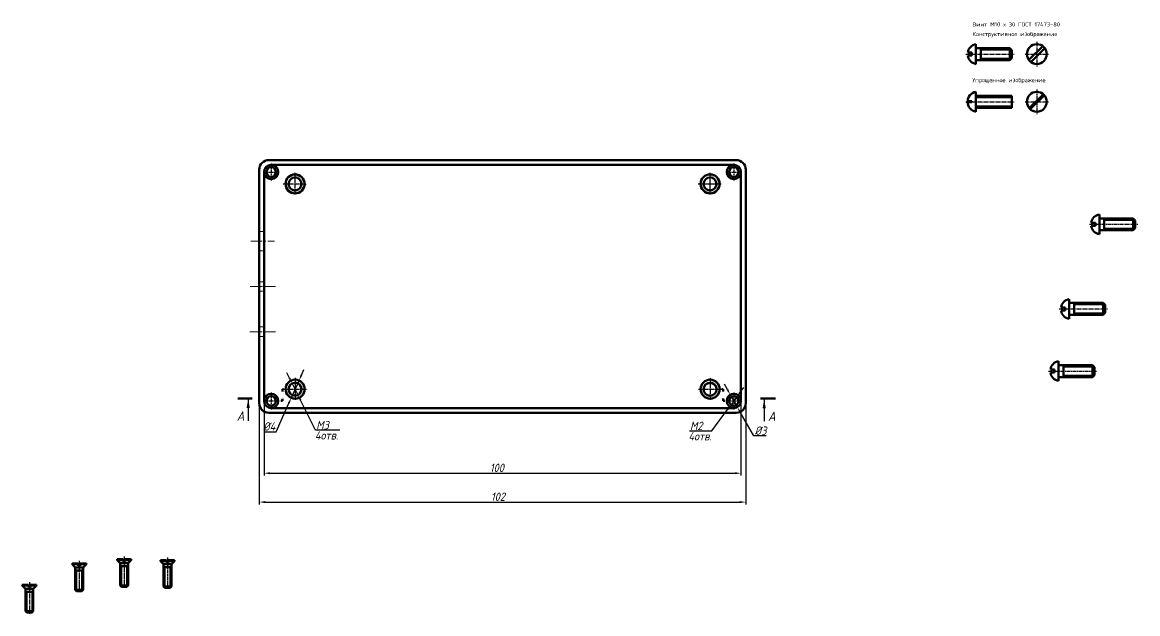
# Model space of a CAD drawing. Header units: millimetres. Extents: x 0 to 8800, y -367 to 2333.
# Drawn here: x 3416 to 4351, y 598 to 1094 of the extents above; entities that cross this region are included whole.
import ezdxf
from ezdxf import colors
from ezdxf.entities.mleader import LeaderData, LeaderLine
from ezdxf.math import Vec2, Vec3

# ---------------------------------------------------------------- set-up
doc = ezdxf.new("R2010")
doc.units = ezdxf.units.MM
doc.header["$LTSCALE"] = 0.5
doc.linetypes.add('CENTER2', pattern=[28.575, 19.05, -3.175, 3.175, -3.175])
doc.linetypes.add('осевая2', pattern=[28.575, 19.05, -3.175, 3.175, -3.175])
doc.layers.get('0').update_dxf_attribs({"lineweight": 60})
doc.layers.get('Defpoints').update_dxf_attribs({"color": 5})
doc.layers.add('3-размеры', color=6, linetype='Continuous')
doc.layers.add('штр', color=20, linetype='Continuous', lineweight=20)
doc.styles.get("Standard").update_dxf_attribs({"font": 'isocpeui.ttf', "width": 0.9})
doc.styles.add('стиль1', font='romans.shx', dxfattribs={"width": 0.75, "oblique": 15, "height": 3.5})
doc.dimstyles.new('Standart', dxfattribs={"dimtxt": 5, "dimasz": 5, "dimexe": 2, "dimexo": 0, "dimgap": 1, "dimtad": 1, "dimtoh": 1, "dimdec": 0, "dimtxsty": 'Standard', "dimcen": 2.5, "dimadec": 0, "dimazin": 0, "dimtfac": 1, "dimtdec": 0, "dimtmove": 0, "dimatfit": 3, "dimldrblk": 'DOTSMALL', "dimfxl": 1, "dimarcsym": 0})

# ---------------------------------------------------------------- blocks, each defined once
blk = doc.blocks.new('_None')
blk = doc.blocks.new('*D31')
at = {"layer": '3-размеры', "color": 0, "lineweight": -2, "transparency": 16777216}
for p, q in [((3614.34, 774.52), (3614.34, 689.64)), ((4022.34, 774.52), (4022.34, 689.64)), ((3619.34, 691.64), (4017.34, 691.64))]:
    blk.add_line(p, q, dxfattribs=at)
at = {"layer": '3-размеры', "color": 0, "transparency": 16777216}
for points in [[(3619.34, 692.48), (3619.34, 690.81), (3614.34, 691.64)], [(4017.34, 692.48), (4017.34, 690.81), (4022.34, 691.64)]]:
    blk.add_solid(points, dxfattribs=at)
at = {"layer": 'Defpoints', "color": 0, "transparency": 16777216}
for p in [(3614.34, 774.52), (4022.34, 774.52), (4022.34, 691.64)]:
    blk.add_point(p, dxfattribs=at)
at = {"layer": '3-размеры', "color": 0, "transparency": 16777216, "insert": (3814.55, 696.14), "char_height": 7, "attachment_point": 5}
blk.add_mtext('102', dxfattribs=at)
blk = doc.blocks.new('_DotSmall')
at = {"color": 0, "linetype": 'ByBlock', "const_width": 0.5}
blk.add_lwpolyline([(-0.0625, 0, 1), (0.0625, 0, 1)], format="xyb", close=True, dxfattribs=at)
blk = doc.blocks.new('*D32')
at = {"layer": '3-размеры', "color": 0, "lineweight": -2, "transparency": 16777216}
for p, q in [((3649.73, 798.24), (3651.77, 802.8)), ((3647.69, 793.67), (3641.15, 779.07)), ((3628.41, 750.56), (3639.11, 774.5)), ((3618.14, 750.56), (3628.41, 750.56))]:
    blk.add_line(p, q, dxfattribs=at)
at = {"layer": '3-размеры', "color": 0, "transparency": 16777216}
for points in [[(3648.97, 798.58), (3650.49, 797.9), (3647.69, 793.67)], [(3638.35, 774.84), (3639.87, 774.16), (3641.15, 779.07)]]:
    blk.add_solid(points, dxfattribs=at)
at = {"layer": 'Defpoints', "color": 0, "transparency": 16777216}
for p in [(3647.69, 793.67), (3641.15, 779.07)]:
    blk.add_point(p, dxfattribs=at)
at = {"layer": '3-размеры', "color": 0, "transparency": 16777216, "insert": (3622.77, 755.06), "char_height": 7, "attachment_point": 5}
blk.add_mtext('%%C4', dxfattribs=at)
blk = doc.blocks.new('*D33')
at = {"layer": '3-размеры', "color": 0, "lineweight": -2, "transparency": 16777216}
for p, q in [((4006.9, 786.08), (4004.43, 790.43)), ((4009.37, 781.73), (4015.31, 771.3)), ((4029.07, 747.09), (4017.78, 766.96)), ((4039.58, 747.09), (4029.07, 747.09))]:
    blk.add_line(p, q, dxfattribs=at)
at = {"layer": '3-размеры', "color": 0, "transparency": 16777216}
for points in [[(4007.63, 786.49), (4006.18, 785.67), (4009.37, 781.73)], [(4018.5, 767.37), (4017.05, 766.54), (4015.31, 771.3)]]:
    blk.add_solid(points, dxfattribs=at)
at = {"layer": 'Defpoints', "color": 0, "transparency": 16777216}
for p in [(4009.37, 781.73), (4015.31, 771.3)]:
    blk.add_point(p, dxfattribs=at)
at = {"layer": '3-размеры', "color": 0, "transparency": 16777216, "insert": (4034.83, 751.59), "char_height": 7, "attachment_point": 5}
blk.add_mtext('%%C3', dxfattribs=at)
blk = doc.blocks.new('*D34')
at = {"layer": '3-размеры', "color": 0, "lineweight": -2, "transparency": 16777216}
for p, q in [((3618.34, 776.52), (3618.34, 713.86)), ((4018.34, 776.52), (4018.34, 713.86)), ((3623.34, 715.86), (4013.34, 715.86))]:
    blk.add_line(p, q, dxfattribs=at)
at = {"layer": '3-размеры', "color": 0, "transparency": 16777216}
for points in [[(3623.34, 716.7), (3623.34, 715.03), (3618.34, 715.86)], [(4013.34, 716.7), (4013.34, 715.03), (4018.34, 715.86)]]:
    blk.add_solid(points, dxfattribs=at)
at = {"layer": 'Defpoints', "color": 0, "transparency": 16777216}
for p in [(3618.34, 776.52), (4018.34, 776.52), (4018.34, 715.86)]:
    blk.add_point(p, dxfattribs=at)
at = {"layer": '3-размеры', "color": 0, "transparency": 16777216, "insert": (3813.65, 720.36), "char_height": 7, "attachment_point": 5}
blk.add_mtext('100', dxfattribs=at)
blk = doc.blocks.new('117')
at = {"linetype": 'CENTER2', "lineweight": -3, "ltscale": 0.35}
blk.add_line((-8.33, 0), (32.07, 0), dxfattribs=at)
at = {"lineweight": 60}
for p, q in [((-3.33, 1.25), (-6.91, 1.25)), ((-3.33, -1.25), (-3.33, 1.25)), ((0, 8.33), (0, -8.33)), ((28.33, 5), (0, 5)), ((0, 5), (0, -5)), ((4, 5), (4, -5)), ((28.33, -5), (28.33, 5)), ((28.33, 5), (30, 3.33)), ((30, 3.33), (30, -3.33)), ((-6.91, -1.25), (-3.33, -1.25)), ((0, -5), (28.33, -5)), ((30, -3.33), (28.33, -5))]:
    blk.add_line(p, q, dxfattribs=at)
at = {"lineweight": -3}
for p, q in [((30, 3.33), (4, 3.33)), ((4, -3.33), (30, -3.33))]:
    blk.add_line(p, q, dxfattribs=at)
at = {"lineweight": 60}
for start, end in [(99.93948, 171.50352), (188.49648, 260.06052)]:
    blk.add_arc((1.46, 0), 8.46, start, end, dxfattribs=at)
blk = doc.blocks.new('118')
at = {"linetype": 'CENTER2', "lineweight": -3, "ltscale": 0.35}
for p, q in [((0, 10.28), (0, -10.28)), ((-9.73, 0), (9.73, 0))]:
    blk.add_line(p, q, dxfattribs=at)
at = {"lineweight": 60}
for p, q in [((-6.74, -4.9), (4.99, 6.68)), ((-4.99, -6.68), (6.74, 4.9))]:
    blk.add_line(p, q, dxfattribs=at)
blk.add_circle((0, 0), 8.33, dxfattribs=at)
blk = doc.blocks.new('119')
h = blk.add_hatch(color=256)
h.paths.add_polyline_path([(-3.33, 0.4), (-6.99, 0.4, 0.011825), (-7, 0), (-3.33, 0)])
h.paths.add_polyline_path([(-3.33, 0), (-7, 0, 0.011825), (-6.99, -0.4), (-3.33, -0.4)])
at = {"linetype": 'CENTER2', "lineweight": -3, "ltscale": 0.35}
blk.add_line((-8.33, 0), (32.07, 0), dxfattribs=at)
at = {"lineweight": 60}
for p, q in [((-3.33, 0.4), (-6.99, 0.4)), ((-3.33, -0.4), (-3.33, 0.4)), ((0, 8.33), (0, -8.33)), ((30, 5), (0, 5)), ((0, 5), (0, -5)), ((30, 5), (30, -5)), ((-3.33, -0.4), (-6.99, -0.4)), ((0, -5), (30, -5))]:
    blk.add_line(p, q, dxfattribs=at)
at = {"lineweight": -3}
for p, q in [((30, 3.33), (0, 3.33)), ((0, -3.33), (30, -3.33))]:
    blk.add_line(p, q, dxfattribs=at)
at = {"lineweight": 60}
for start, end in [(99.93948, 180), (180, 260.06052)]:
    blk.add_arc((1.46, 0), 8.46, start, end, dxfattribs=at)
blk = doc.blocks.new('120')
h = blk.add_hatch(color=256)
h.paths.add_polyline_path([(6.35, 5.4, 0.036649), (5.49, 6.27), (0, 0.86), (0, 0), (0.87, 0)])
h.paths.add_polyline_path([(0, 0), (-0.87, 0), (-6.35, -5.4, 0.036649), (-5.49, -6.27), (0, -0.86)])
h.paths.add_polyline_path([(0, 0.86), (-0.87, 0), (0, 0)])
h.paths.add_polyline_path([(0.87, 0), (0, 0), (0, -0.86)])
at = {"linetype": 'CENTER2', "lineweight": -3, "ltscale": 0.35}
for p, q in [((0, 10.28), (0, -10.28)), ((-9.73, 0), (9.73, 0))]:
    blk.add_line(p, q, dxfattribs=at)
at = {"lineweight": 60}
for p, q in [((-6.35, -5.4), (5.49, 6.27)), ((-5.49, -6.27), (6.35, 5.4))]:
    blk.add_line(p, q, dxfattribs=at)
blk.add_circle((0, 0), 8.33, dxfattribs=at)
blk = doc.blocks.new('125')
at = {"linetype": 'CENTER2', "lineweight": -3, "ltscale": 0.35}
blk.add_line((-8.3, 5), (31.7, 5), dxfattribs=at)
at = {"color": 7, "lineweight": 60}
for p, q in [((-5, 6.2), (-5, 14)), ((-4, 14), (-5, 14)), ((-2.2, 6.2), (-5, 6.2)), ((-5, 3.7), (-2.2, 3.7)), ((-5, -4), (-5, 3.7)), ((-4, 14), (0, 10)), ((-4, 6.2), (-4, 14)), ((-4, -4), (-4, 3.7)), ((-2.2, 3.7), (-2.2, 6.2)), ((-4, -4), (-5, -4)), ((-4, -4), (0, 0))]:
    blk.add_line(p, q, dxfattribs=at)
at = {"lineweight": 60}
for p, q in [((28.3, 10), (0, 10)), ((0, 10), (0, 0)), ((0, 0), (28.3, 0)), ((4, 10), (4, 0)), ((28.3, 0), (28.3, 10)), ((28.3, 10), (30, 8.3)), ((30, 1.7), (28.3, 0)), ((30, 8.3), (30, 1.7))]:
    blk.add_line(p, q, dxfattribs=at)
at = {"lineweight": -3}
for p, q in [((30, 8.3), (4, 8.3)), ((4, 1.7), (30, 1.7))]:
    blk.add_line(p, q, dxfattribs=at)

msp = doc.modelspace()

# ---------------------------------------------------------------- hatches: boundary and pattern name
h = msp.add_hatch(color=0)
h.dxf.hatch_style = 1
h.paths.add_polyline_path([(3620.34, 968.52), (3618.34, 968.52, 0.414214), (3624.34, 962.52), (3624.34, 964.52, -0.414214)])
h.paths.add_polyline_path([(3630.34, 968.52), (3628.34, 968.52, -0.414214), (3624.34, 964.52), (3624.34, 962.52, 0.414214)])
h.paths.add_polyline_path([(3624.34, 974.52), (3624.34, 972.52, -0.414214), (3628.34, 968.52), (3630.34, 968.52, 0.414214)])
h = msp.add_hatch(color=0)
h.dxf.hatch_style = 1
h.paths.add_polyline_path([(4008.34, 968.52), (4006.34, 968.52, 0.414214), (4012.34, 962.52), (4012.34, 964.52, -0.414214)])
h.paths.add_polyline_path([(4018.34, 968.52), (4016.34, 968.52, -0.414214), (4012.34, 964.52), (4012.34, 962.52, 0.414214)])
h.paths.add_polyline_path([(4012.34, 974.52), (4012.34, 972.52, -0.414214), (4016.34, 968.52), (4018.34, 968.52, 0.414214)])
h = msp.add_hatch(color=0)
h.dxf.hatch_style = 1
h.paths.add_polyline_path([(3644.32, 953.12, -0.413381), (3638.92, 958.5), (3636.39, 958.51, 0.411535), (3644.32, 950.52)])
h.paths.add_polyline_path([(3644.32, 966.52), (3644.32, 963.92, -0.417072), (3649.72, 958.46), (3652.39, 958.46, 0.001933), (3652.39, 958.52, 0.416655)])
h.paths.add_polyline_path([(3652.39, 958.46), (3649.72, 958.46, -0.411361), (3644.32, 953.12), (3644.32, 950.52, 0.414388)])
h = msp.add_hatch(color=0)
h.dxf.hatch_style = 1
h.paths.add_polyline_path([(3992.35, 953.15, -0.413381), (3986.95, 958.54), (3984.42, 958.54, 0.411535), (3992.35, 950.55)])
h.paths.add_polyline_path([(3992.35, 966.55), (3992.35, 963.95, -0.417072), (3997.75, 958.5), (4000.42, 958.49, 0.001933), (4000.42, 958.55, 0.416655)])
h.paths.add_polyline_path([(4000.42, 958.49), (3997.75, 958.5, -0.411361), (3992.35, 953.15), (3992.35, 950.55, 0.414388)])
h = msp.add_hatch(color=0)
h.dxf.hatch_style = 1
h.paths.add_polyline_path([(3644.35, 780.97, -0.413381), (3638.95, 786.35), (3636.42, 786.36, 0.411535), (3644.35, 778.37)])
h.paths.add_polyline_path([(3644.35, 794.37), (3644.35, 791.77, -0.417072), (3649.75, 786.32), (3652.42, 786.31, 0.001933), (3652.42, 786.37, 0.416655)])
h.paths.add_polyline_path([(3652.42, 786.31), (3649.75, 786.32, -0.411361), (3644.35, 780.97), (3644.35, 778.37, 0.414388)])
h = msp.add_hatch(color=0)
h.dxf.hatch_style = 1
h.paths.add_polyline_path([(3992.42, 780.94, -0.413381), (3987.02, 786.32), (3984.49, 786.33, 0.411535), (3992.42, 778.34)])
h.paths.add_polyline_path([(3992.42, 794.34), (3992.42, 791.74, -0.417072), (3997.82, 786.28), (4000.49, 786.27, 0.001933), (4000.49, 786.34, 0.416655)])
h.paths.add_polyline_path([(4000.49, 786.27), (3997.82, 786.28, -0.411361), (3992.42, 780.94), (3992.42, 778.34, 0.414388)])
h = msp.add_hatch(color=0)
h.dxf.hatch_style = 1
h.paths.add_polyline_path([(3620.34, 776.52), (3618.34, 776.52, 0.414214), (3624.34, 770.52), (3624.34, 772.52, -0.414214)])
h.paths.add_polyline_path([(3630.34, 776.52), (3628.34, 776.52, -0.414214), (3624.34, 772.52), (3624.34, 770.52, 0.414214)])
h.paths.add_polyline_path([(3624.34, 782.52), (3624.34, 780.52, -0.414214), (3628.34, 776.52), (3630.34, 776.52, 0.414214)])
h = msp.add_hatch(color=0)
h.dxf.hatch_style = 1
h.paths.add_polyline_path([(4008.34, 776.52), (4006.34, 776.52, 0.414214), (4012.34, 770.52), (4012.34, 772.52, -0.414214)])
h.paths.add_polyline_path([(4018.34, 776.52), (4016.34, 776.52, -0.414214), (4012.34, 772.52), (4012.34, 770.52, 0.414214)])
h.paths.add_polyline_path([(4012.34, 782.52), (4012.34, 780.52, -0.414214), (4016.34, 776.52), (4018.34, 776.52, 0.414214)])

# ---------------------------------------------------------------- linework, layer by layer
for p, q in [((3622.34, 978.52), (4014.34, 978.52)), ((3624.34, 974.52), (4012.34, 974.52)), ((3614.34, 774.52), (3614.34, 970.52)), ((3618.34, 776.52), (3618.34, 968.52)), ((4018.34, 776.52), (4018.34, 968.52)), ((4022.34, 970.52), (4022.34, 774.52)), ((4012.34, 770.52), (3624.34, 770.52)), ((4014.34, 766.52), (3622.34, 766.52))]:
    msp.add_line(p, q)
at = {"linetype": 'CENTER2', "lineweight": -3, "ltscale": 0.35}
for p, q in [((3624.34, 975.55), (3624.34, 961.44)), ((4012.34, 975.55), (4012.34, 961.44)), ((3617.65, 968.52), (3631.19, 968.52)), ((3644.32, 967.9), (3644.32, 949.01)), ((3992.35, 967.93), (3992.35, 949.05)), ((3992.35, 967.5), (3992.35, 950.04)), ((3992.35, 967.5), (3992.35, 950.04)), ((4005.65, 968.52), (4019.19, 968.52)), ((3634.48, 958.52), (3653.81, 958.45)), ((3982.51, 958.55), (4001.84, 958.48)), ((3983.92, 958.52), (4000.86, 958.52)), ((3983.92, 958.52), (4000.86, 958.52)), ((3644.35, 795.75), (3644.35, 776.86)), ((3644.35, 795.32), (3644.35, 777.86)), ((3992.42, 795.71), (3992.42, 776.83)), ((3634.51, 786.37), (3654.61, 786.3)), ((3982.58, 786.34), (4001.9, 786.27)), ((3617.65, 776.52), (3631.19, 776.52)), ((3624.34, 783.55), (3624.34, 769.44)), ((4005.65, 776.52), (4019.19, 776.52)), ((4012.34, 783.55), (4012.34, 769.44)), ((3421.58, 624.45), (3421.58, 598.02))]:
    msp.add_line(p, q, dxfattribs=at)
at = {"color": 0}
for p, q in [((3624.34, 974.52), (3624.34, 974.52)), ((3624.34, 974.52), (3626.34, 974.52)), ((4012.34, 770.52), (4010.34, 770.52))]:
    msp.add_line(p, q, dxfattribs=at)
at = {"color": 0, "lineweight": 100}
for p, q in [((3633.82, 784.48), (3633.82, 786.37)), ((3633.82, 786.37), (3634.7, 786.37)), ((4003.36, 786.27), (4002.2, 786.27)), ((4003.36, 784.38), (4003.36, 786.27)), ((3632.31, 776.52), (3633.82, 776.52)), ((3633.82, 776.52), (3633.82, 778.29)), ((4003.36, 776.52), (4003.36, 778.5)), ((4004.85, 776.52), (4003.36, 776.52))]:
    msp.add_line(p, q, dxfattribs=at)
at = {"lineweight": 70}
for p, q in [((3608.33, 778.45), (3596.28, 778.45)), ((4034.68, 778.54), (4047.32, 778.54))]:
    msp.add_line(p, q, dxfattribs=at)
at = {"color": 7, "lineweight": 60}
for p, q in [((3415.64, 622.25), (3420.76, 622.25)), ((3415.64, 621.6), (3415.64, 622.25)), ((3415.64, 621.6), (3418.28, 618.95)), ((3415.64, 621.6), (3420.76, 621.6)), ((3420.76, 622.25), (3420.76, 620.39)), ((3420.76, 620.39), (3422.41, 620.39)), ((3422.41, 620.39), (3422.41, 622.25)), ((3422.41, 622.25), (3427.52, 622.25)), ((3422.41, 621.6), (3427.52, 621.6)), ((3427.52, 621.6), (3424.88, 618.95)), ((3427.52, 621.6), (3427.52, 622.25))]:
    msp.add_line(p, q, dxfattribs=at)
at = {"lineweight": 60}
for p, q in [((3418.28, 618.95), (3418.28, 600.25)), ((3424.88, 618.95), (3418.28, 618.95)), ((3424.88, 600.25), (3424.88, 618.95)), ((3424.88, 616.31), (3418.28, 616.31)), ((3418.28, 600.25), (3424.88, 600.25)), ((3419.38, 599.15), (3418.28, 600.25)), ((3423.78, 599.15), (3419.38, 599.15)), ((3424.88, 600.25), (3423.78, 599.15))]:
    msp.add_line(p, q, dxfattribs=at)
at = {"lineweight": -3}
for p, q in [((3419.38, 616.31), (3419.38, 599.15)), ((3423.78, 599.15), (3423.78, 616.31))]:
    msp.add_line(p, q, dxfattribs=at)
at = {"color": 0}
for centre, radius in [((3624.34, 968.52), 6), ((4012.34, 968.52), 6), ((3624.34, 968.5), 4), ((3644.39, 958.52), 8), ((3644.32, 958.52), 5.4), ((3992.42, 958.55), 8), ((3992.35, 958.55), 5.4), ((3992.35, 958.52), 5.4), ((4012.34, 968.5), 4), ((3644.42, 786.37), 8), ((3644.35, 786.37), 5.4), ((3644.35, 786.34), 5.4), ((3992.49, 786.34), 8), ((3992.42, 786.34), 5.4), ((3992.42, 786.27), 5.4), ((3624.34, 776.52), 6), ((3624.34, 776.52), 4), ((4012.34, 776.52), 6), ((4012.34, 776.5), 4), ((4012.34, 776.5), 4)]:
    msp.add_circle(centre, radius, dxfattribs=at)
for centre, start, end in [((3622.34, 970.52), 90, 180), ((4014.34, 970.52), 0, 90), ((3622.34, 774.52), 180, 270), ((4014.34, 774.52), 270, 0)]:
    msp.add_arc(centre, 8, start, end)
at = {"lineweight": 25}
for points in [[(3606.42, 770.45), (3603.75, 770.45), (3605.09, 778.45)], [(4039.12, 770.27), (4036.45, 770.27), (4037.79, 778.27)]]:
    msp.add_solid(points, dxfattribs=at)
at = {"layer": '3-размеры', "color": 0}
for p, q in [((3639.69, 795.66), (3637.45, 800.13)), ((3641.93, 791.16), (3646.78, 781.51)), ((4017.68, 783.74), (4020.64, 787.77)), ((3661.57, 752.05), (3649.02, 777.07)), ((4014.71, 779.72), (4009.97, 773.28)), ((3993.77, 751.3), (4007, 769.25)), ((3681.94, 752.05), (3661.57, 752.05)), ((3975.27, 751.3), (3993.77, 751.3))]:
    msp.add_line(p, q, dxfattribs=at)
for points in [[(3640.43, 796.04), (3638.95, 795.29), (3641.93, 791.2)], [(3649.76, 777.45), (3648.27, 776.7), (3646.78, 781.54)], [(4017.01, 784.24), (4018.35, 783.25), (4014.71, 779.72)], [(4006.33, 769.74), (4007.67, 768.76), (4009.97, 773.28)]]:
    msp.add_solid(points, dxfattribs=at)
at = {"layer": 'штр', "color": 0, "linetype": 'осевая2'}
for p, q in [((3618.34, 918.52), (3614.34, 918.52)), ((3618.34, 910.52), (3618.34, 918.52)), ((3607.22, 910.52), (3627.2, 910.52)), ((3614.34, 910.52), (3614.34, 902.52)), ((3614.34, 902.52), (3618.34, 902.52)), ((3628.06, 872.52), (3606.75, 872.52)), ((3618.34, 876.52), (3614.34, 876.52)), ((3618.34, 872.52), (3618.34, 876.52)), ((3618.34, 868.52), (3614.34, 868.52)), ((3627.84, 834.52), (3606.52, 834.52)), ((3618.34, 838.52), (3614.34, 838.52)), ((3618.34, 830.52), (3614.34, 830.52))]:
    msp.add_line(p, q, dxfattribs=at)

# ---------------------------------------------------------------- block references
for name, p in [('117', (4215.36, 1067.44)), ('118', (4266.43, 1067.44)), ('119', (4215.36, 1027.44)), ('120', (4266.43, 1027.44)), ('117', (4318.95, 924.64)), ('117', (4293.62, 853.64)), ('117', (4284.69, 801.55))]:
    msp.add_blockref(name, p)
at = {"xscale": 0.66, "yscale": 0.66, "zscale": 0.66, "rotation": 270}
for p in [(3497.8, 640.39), (3460.1, 636.82), (3534.12, 639.57)]:
    msp.add_blockref('125', p, dxfattribs=at)

# ---------------------------------------------------------------- texts
at = {"style": 'стиль1'}
for s, p in [('Винт М10 х 30 ГОСТ 17473-80', (4212.38, 1090.58)), ('Конструктивное изображение', (4212.38, 1082.53)), ('Упрощенное изображение', (4212.38, 1043.83))]:
    msp.add_text(s, height=3.5, dxfattribs=at).set_placement(p)
at = {"layer": '3-размеры', "color": 0, "char_height": 7, "attachment_point": 5}
for s, insert in [('M3', (3667.47, 756.18)), ('M2', (3980.86, 755.57))]:
    msp.add_mtext(s, dxfattribs=dict(at, insert=insert))
at = {"layer": '3-размеры', "color": 0, "char_height": 7, "attachment_point": 1}
for insert in [(3661.07, 751.08), (3974.35, 750.41)]:
    msp.add_mtext_dynamic_manual_height_columns('4отв.', width=34.3174, gutter_width=50, heights=[0], dxfattribs=dict(at, insert=insert))

# ---------------------------------------------------------------- dimensions: what is measured, and where the dimension line sits
at = {"layer": '3-размеры', "color": 0}
for p1, p2, text, picture, middle in [((3647.69, 793.67), (3641.15, 779.07), '%%C4', '*D32', (3622.77, 750.56)), ((4009.37, 781.73), (4015.31, 771.3), '%%C3', '*D33', (4034.83, 747.09))]:
    dim = msp.add_diameter_dim_2p(p1=p1, p2=p2, text=text, dimstyle='Standart', override={"dimtxt": 7}, dxfattribs=at)
    dim.commit()
    dim.dimension.update_dxf_attribs({"geometry": picture, "text_midpoint": middle, "dimtype": 163})
for base, p1, p2, text, picture, middle in [((4018.34, 715.86), (3618.34, 776.52), (4018.34, 776.52), '100', '*D34', (3813.65, 715.86)), ((4022.34, 691.64), (3614.34, 774.52), (4022.34, 774.52), '102', '*D31', (3814.55, 691.64))]:
    dim = msp.add_linear_dim(base=base, p1=p1, p2=p2, text=text, dimstyle='Standart', override={"dimtxt": 7}, dxfattribs=at)
    dim.commit()
    dim.dimension.update_dxf_attribs({"geometry": picture, "text_midpoint": middle, "dimtype": 160})

# ---------------------------------------------------------------- leaders
at = {"lineweight": 25}
ml = msp.add_multileader_mtext('Standard', dxfattribs=at)
ml.set_content('А', color=256)
ml.set_leader_properties()
ml.set_arrow_properties(name='NONE')
ml.build(insert=Vec2(0, 0))
ml.multileader.update_dxf_attribs({"has_dogleg": 0, "text_left_attachment_type": 7, "text_right_attachment_type": 7, "dogleg_length": 0, "arrow_head_size": 6.4})
ctx = ml.context
ctx.base_point, ctx.char_height, ctx.arrow_head_size, ctx.landing_gap_size, ctx.plane_origin = Vec3(3593.49, 759.81), 8, 6.4, 3.2, Vec3(3605.09, 778.45)
ctx.left_attachment, ctx.right_attachment, ctx.text_align_type = 7, 7, 2
notes = []
notes.append((ctx, [(0, (1, 1, 0), (3605.09, 759.81), (-1, 0), 0, [(0, [(3605.11, 778.32)], 0, [])])]))
ctx.mtext.insert, ctx.mtext.alignment, ctx.mtext.flow_direction = Vec3(3601.89, 767.81), 3, 5
ml = msp.add_multileader_mtext('Standard', dxfattribs=at)
ml.set_content('А', color=256)
ml.set_leader_properties()
ml.set_arrow_properties(name='NONE')
ml.build(insert=Vec2(0, 0))
ml.multileader.update_dxf_attribs({"has_dogleg": 0, "text_left_attachment_type": 7, "text_right_attachment_type": 7, "dogleg_length": 0, "arrow_head_size": 6.4})
ctx = ml.context
ctx.base_point, ctx.char_height, ctx.arrow_head_size, ctx.landing_gap_size, ctx.plane_origin = Vec3(4037.72, 759.63), 8, 6.4, 3.2, Vec3(4037.79, 778.27)
ctx.left_attachment, ctx.right_attachment = 7, 7
notes.append((ctx, [(1, (1, 1, 0), (4037.72, 759.63), (1, 0), 0, [(0, [(4037.79, 778.27)], 0, [])])]))
ctx.mtext.insert, ctx.mtext.width, ctx.mtext.flow_direction = Vec3(4040.92, 767.63), 12.2661, 5
for ctx, leaders in notes:
    for number, flags, end, landing, length, lines in leaders:
        leader = LeaderData()
        leader.index, (leader.has_last_leader_line, leader.has_dogleg_vector, leader.attachment_direction) = number, flags
        leader.last_leader_point, leader.dogleg_vector, leader.dogleg_length = Vec3(end), Vec3(landing), length
        for number, points, colour, breaks in lines:
            line = LeaderLine()
            line.index, line.vertices, line.color, line.breaks = number, Vec3.list(points), colors.encode_raw_color(colour), breaks
            leader.lines.append(line)
        ctx.leaders.append(leader)

doc.saveas('drawing.dxf')
